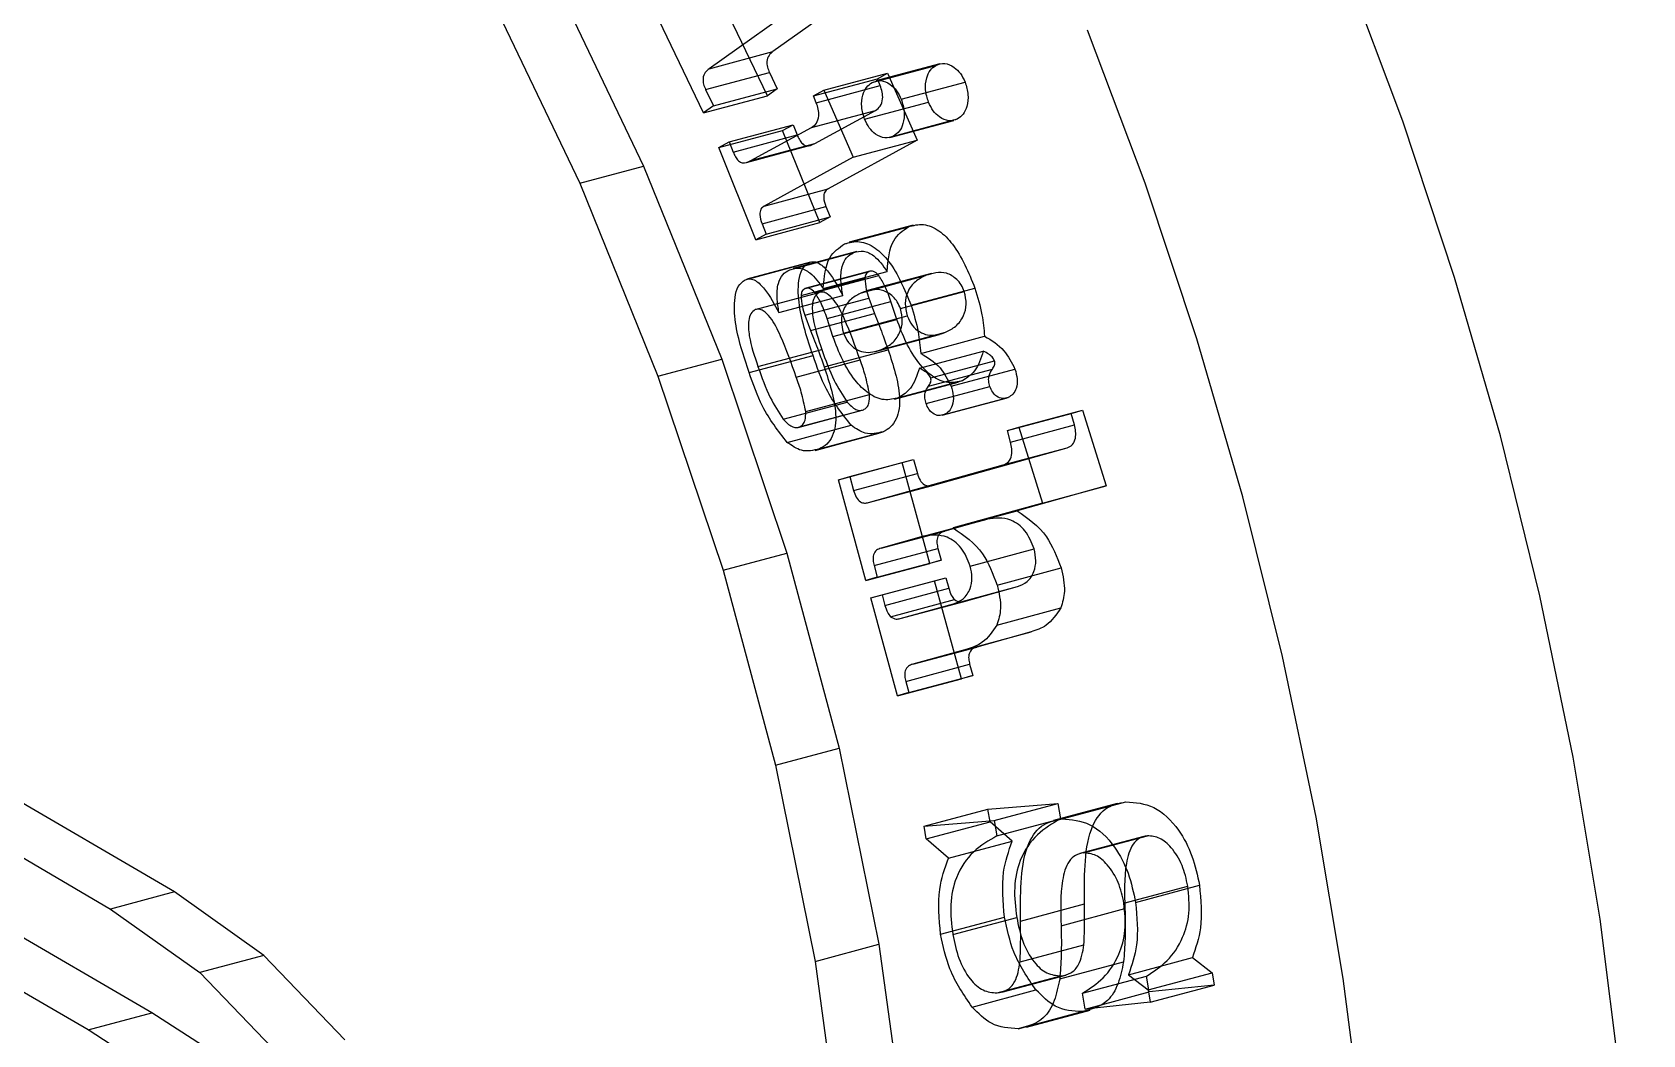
# Model space of a CAD drawing. Header units: inches. Extents: x 0 to 16.3, y 0 to 11.5.
# Drawn here: x 5.104 to 5.965, y 6.712 to 7.248 of the extents above; entities that cross this region are included whole.
import ezdxf

# ---------------------------------------------------------------- set-up
doc = ezdxf.new("R2010")
doc.units = ezdxf.units.IN
doc.header["$MEASUREMENT"] = 0

msp = doc.modelspace()

# ---------------------------------------------------------------- linework, layer by layer
at = {"color": 7, "linetype": 'Continuous', "lineweight": 25}
for p, q in [((5.3799, 7.28354), (5.43116, 7.17649)), ((5.56412, 7.28306), (5.50034, 7.23773)), ((5.34575, 7.2744), (5.397, 7.16734)), ((5.52997, 7.27391), (5.46619, 7.22858)), ((5.49735, 7.21404), (5.46942, 7.27247)), ((5.4632, 7.20489), (5.43527, 7.26333)), ((5.46619, 7.22858), (5.50034, 7.23773)), ((5.46431, 7.21744), (5.49846, 7.22659)), ((5.49846, 7.22659), (5.50265, 7.21781)), ((5.52746, 7.21704), (5.56161, 7.22619)), ((5.55333, 7.22122), (5.58748, 7.23037)), ((5.5895, 7.23117), (5.55535, 7.22202)), ((5.55616, 7.22321), (5.56161, 7.22619)), ((5.56161, 7.22619), (5.57743, 7.19032)), ((5.46431, 7.21744), (5.4685, 7.20867)), ((5.4685, 7.20867), (5.50265, 7.21781)), ((5.50265, 7.21781), (5.49735, 7.21404)), ((5.522, 7.21406), (5.55616, 7.22321)), ((5.522, 7.21406), (5.52746, 7.21704)), ((5.52349, 7.21037), (5.55764, 7.21952)), ((5.52746, 7.21704), (5.54328, 7.18117)), ((5.55764, 7.21952), (5.55616, 7.22321)), ((5.56891, 7.2122), (5.60306, 7.22135)), ((5.4632, 7.20489), (5.49735, 7.21404)), ((5.4685, 7.20867), (5.4632, 7.20489)), ((5.52349, 7.21037), (5.522, 7.21406)), ((5.54935, 7.20151), (5.5835, 7.21066)), ((5.52099, 7.19715), (5.55514, 7.2063)), ((5.52265, 7.18856), (5.55514, 7.2063)), ((5.56286, 7.19178), (5.59701, 7.20093)), ((5.56487, 7.19255), (5.59902, 7.2017)), ((5.47134, 7.18639), (5.5055, 7.19554)), ((5.47692, 7.18944), (5.51107, 7.19859)), ((5.47911, 7.18401), (5.51326, 7.19316)), ((5.4885, 7.17941), (5.52099, 7.19715)), ((5.5055, 7.19554), (5.51107, 7.19859)), ((5.52534, 7.14623), (5.5055, 7.19554)), ((5.51107, 7.19859), (5.51326, 7.19316)), ((5.47134, 7.18639), (5.47692, 7.18944)), ((5.49119, 7.13708), (5.47134, 7.18639)), ((5.47692, 7.18944), (5.47911, 7.18401)), ((5.48625, 7.17846), (5.5204, 7.18761)), ((5.4885, 7.17941), (5.52265, 7.18856)), ((5.57743, 7.19032), (5.52977, 7.16429)), ((5.54328, 7.18117), (5.57743, 7.19032)), ((5.397, 7.16734), (5.43116, 7.17649)), ((5.43116, 7.17649), (5.47294, 7.07328)), ((5.54328, 7.18117), (5.49562, 7.15514)), ((5.397, 7.16734), (5.43879, 7.06413)), ((5.49562, 7.15514), (5.52977, 7.16429)), ((5.49453, 7.14567), (5.52869, 7.15482)), ((5.49676, 7.14013), (5.53091, 7.14928)), ((5.53091, 7.14928), (5.52534, 7.14623)), ((5.52869, 7.15482), (5.53091, 7.14928)), ((5.49119, 7.13708), (5.52534, 7.14623)), ((5.49676, 7.14013), (5.49119, 7.13708)), ((5.49453, 7.14567), (5.49676, 7.14013)), ((5.53862, 7.13491), (5.57277, 7.14406)), ((5.57524, 7.14489), (5.54108, 7.13574)), ((5.50931, 7.12107), (5.54346, 7.13022)), ((5.5452, 7.13081), (5.51105, 7.12167)), ((5.48548, 7.11574), (5.51963, 7.12488)), ((5.52048, 7.12514), (5.48633, 7.116)), ((5.51534, 7.10729), (5.5495, 7.11644)), ((5.51754, 7.11101), (5.55169, 7.12016)), ((5.55217, 7.1203), (5.51802, 7.11115)), ((5.52274, 7.1088), (5.55689, 7.11795)), ((5.52719, 7.11103), (5.56134, 7.12018)), ((5.54773, 7.10876), (5.58188, 7.1179)), ((5.58508, 7.11904), (5.55093, 7.10989)), ((5.49088, 7.09972), (5.52503, 7.10887)), ((5.50354, 7.09814), (5.53769, 7.10729)), ((5.51746, 7.09668), (5.55161, 7.10583)), ((5.55161, 7.10583), (5.55464, 7.09764)), ((5.56848, 7.10029), (5.60264, 7.10944)), ((5.57415, 7.1021), (5.6083, 7.11125)), ((5.51746, 7.09668), (5.52049, 7.0885)), ((5.52049, 7.0885), (5.55464, 7.09764)), ((5.52924, 7.09499), (5.56339, 7.10413)), ((5.53798, 7.08721), (5.57214, 7.09636)), ((5.56655, 7.09451), (5.56339, 7.10413)), ((5.5324, 7.08536), (5.52924, 7.09499)), ((5.5324, 7.08536), (5.56655, 7.09451)), ((5.55843, 7.07845), (5.59258, 7.08759)), ((5.49232, 7.06928), (5.52647, 7.07843)), ((5.55523, 7.07735), (5.58938, 7.0865)), ((5.57932, 7.07634), (5.61347, 7.08549)), ((5.43879, 7.06413), (5.47294, 7.07328)), ((5.47294, 7.07328), (5.5078, 6.96951)), ((5.4876, 7.06605), (5.52175, 7.0752)), ((5.5128, 7.06364), (5.54695, 7.07279)), ((5.52777, 7.06909), (5.56192, 7.07824)), ((5.57866, 7.06841), (5.61281, 7.07756)), ((5.58466, 7.06319), (5.61881, 7.07234)), ((5.43879, 7.06413), (5.47365, 6.96036)), ((5.5677, 7.05265), (5.60185, 7.06179)), ((5.58348, 7.05877), (5.61763, 7.06791)), ((5.59559, 7.05878), (5.62974, 7.06793)), ((5.51783, 7.04517), (5.55198, 7.05431)), ((5.56528, 7.05184), (5.59943, 7.06099)), ((5.58219, 7.04947), (5.61634, 7.05862)), ((5.59193, 7.04362), (5.62608, 7.05277)), ((5.50584, 7.04112), (5.53999, 7.05026)), ((5.5138, 7.03674), (5.54795, 7.04589)), ((5.51452, 7.03698), (5.54867, 7.04613)), ((5.59079, 7.04325), (5.62494, 7.05239)), ((5.62567, 7.03509), (5.65982, 7.04424)), ((5.63174, 7.03678), (5.66589, 7.04593)), ((5.65982, 7.04424), (5.66589, 7.04593)), ((5.66152, 7.03804), (5.65982, 7.04424)), ((5.66589, 7.04593), (5.67852, 7.00543)), ((5.50792, 7.02871), (5.54207, 7.03786)), ((5.62567, 7.03509), (5.63174, 7.03678)), ((5.62736, 7.0289), (5.66152, 7.03804)), ((5.63174, 7.03678), (5.64437, 6.99628)), ((5.52284, 7.02446), (5.55699, 7.03361)), ((5.52515, 7.02526), (5.5593, 7.03441)), ((5.62736, 7.0289), (5.62567, 7.03509)), ((5.54137, 7.01045), (5.57552, 7.0196)), ((5.56944, 7.01789), (5.57552, 7.0196)), ((5.57552, 7.0196), (5.57758, 7.01209)), ((5.58561, 7.00566), (5.6576, 7.02579)), ((5.62344, 7.01664), (5.6576, 7.02579)), ((5.53529, 7.00875), (5.56944, 7.01789)), ((5.53529, 7.00875), (5.54137, 7.01045)), ((5.54137, 7.01045), (5.54343, 7.00294)), ((5.54343, 7.00294), (5.57758, 7.01209)), ((5.55146, 6.99652), (5.62344, 7.01664)), ((5.58419, 6.964), (5.56944, 7.01789)), ((5.55004, 6.95485), (5.53529, 7.00875)), ((5.55146, 6.99652), (5.58561, 7.00566)), ((5.67852, 7.00543), (5.63091, 6.99211)), ((5.64437, 6.99628), (5.67852, 7.00543)), ((5.64437, 6.99628), (5.59676, 6.98296)), ((5.5808, 6.9785), (5.61495, 6.98765)), ((5.61495, 6.98765), (5.59227, 6.98132)), ((5.59676, 6.98296), (5.63091, 6.99211)), ((5.55811, 6.97217), (5.59227, 6.98132)), ((5.5808, 6.9785), (5.55811, 6.97217)), ((5.47365, 6.96036), (5.5078, 6.96951)), ((5.5078, 6.96951), (5.53581, 6.86519)), ((5.55439, 6.96286), (5.58854, 6.97201)), ((5.58854, 6.97201), (5.59028, 6.96571)), ((5.60585, 6.96256), (5.64001, 6.97171)), ((5.16827, 6.72368), (4.75621, 6.96364)), ((5.47365, 6.96036), (5.50166, 6.85604)), ((5.55004, 6.95485), (5.58419, 6.964)), ((5.55439, 6.96286), (5.55613, 6.95656)), ((5.55613, 6.95656), (5.59028, 6.96571)), ((5.59028, 6.96571), (5.58419, 6.964)), ((5.62024, 6.95244), (5.65439, 6.96159)), ((5.13412, 6.71454), (4.72206, 6.9545)), ((5.55613, 6.95656), (5.55004, 6.95485)), ((5.55259, 6.9455), (5.58674, 6.95465)), ((5.55868, 6.9472), (5.59283, 6.95635)), ((5.56023, 6.94154), (5.59438, 6.95069)), ((5.58674, 6.95465), (5.59283, 6.95635)), ((5.60107, 6.90231), (5.58674, 6.95465)), ((5.59283, 6.95635), (5.59438, 6.95069)), ((5.59694, 6.94244), (5.63109, 6.95159)), ((5.60258, 6.94363), (5.63109, 6.95159)), ((5.55259, 6.9455), (5.55868, 6.9472)), ((5.56692, 6.89316), (5.55259, 6.9455)), ((5.55868, 6.9472), (5.56023, 6.94154)), ((5.56323, 6.93547), (5.59738, 6.94462)), ((5.56843, 6.93448), (5.60258, 6.94363)), ((5.56843, 6.93448), (5.59694, 6.94244)), ((5.62012, 6.93104), (5.65427, 6.94019)), ((5.60415, 6.9182), (5.6383, 6.92735)), ((5.6383, 6.92735), (5.60927, 6.91924)), ((5.57512, 6.91009), (5.60927, 6.91924)), ((5.60415, 6.9182), (5.57512, 6.91009)), ((5.18037, 6.7883), (4.97206, 6.90992)), ((5.57135, 6.90089), (5.6055, 6.91004)), ((5.6055, 6.91004), (5.60716, 6.90401)), ((4.9379, 6.90077), (5.14622, 6.77915)), ((5.56692, 6.89316), (5.60107, 6.90231)), ((5.57135, 6.90089), (5.57301, 6.89486)), ((5.57301, 6.89486), (5.60716, 6.90401)), ((5.60716, 6.90401), (5.60107, 6.90231)), ((5.57301, 6.89486), (5.56692, 6.89316)), ((5.50166, 6.85604), (5.53581, 6.86519)), ((5.53581, 6.86519), (5.55702, 6.76032)), ((5.50166, 6.85604), (5.52287, 6.75117)), ((5.58111, 6.82349), (5.61526, 6.83264)), ((5.61526, 6.83264), (5.65273, 6.8356)), ((5.61643, 6.82575), (5.61526, 6.83264)), ((5.61858, 6.82645), (5.65273, 6.8356)), ((5.68444, 6.83566), (5.65029, 6.82651)), ((5.65273, 6.8356), (5.65412, 6.82739)), ((5.65494, 6.82732), (5.68909, 6.83647)), ((5.58111, 6.82349), (5.61858, 6.82645)), ((5.58228, 6.8166), (5.58111, 6.82349)), ((5.58228, 6.8166), (5.61643, 6.82575)), ((5.6283, 6.8155), (5.61643, 6.82575)), ((5.61858, 6.82645), (5.61997, 6.81824)), ((5.61997, 6.81824), (5.65412, 6.82739)), ((5.59415, 6.80635), (5.58228, 6.8166)), ((5.59415, 6.80635), (5.6283, 6.8155)), ((5.69861, 6.81799), (5.66446, 6.80884)), ((5.66637, 6.80918), (5.70052, 6.81833)), ((5.18037, 6.7883), (5.14622, 6.77915)), ((5.22805, 6.75427), (5.18037, 6.7883)), ((5.68802, 6.78219), (5.72217, 6.79134)), ((5.69424, 6.78269), (5.72839, 6.79183)), ((5.14622, 6.77915), (5.1939, 6.74512)), ((5.63268, 6.77274), (5.66683, 6.78189)), ((5.65439, 6.77024), (5.68854, 6.77939)), ((5.58997, 6.76566), (5.62412, 6.77481)), ((5.59651, 6.76549), (5.63066, 6.77463)), ((5.52287, 6.75117), (5.55702, 6.76032)), ((5.55702, 6.76032), (5.57148, 6.65492)), ((5.63247, 6.75091), (5.66662, 6.76006)), ((5.22805, 6.75427), (5.1939, 6.74512)), ((5.27136, 6.70922), (5.22805, 6.75427)), ((5.52287, 6.75117), (5.53733, 6.64577)), ((5.6904, 6.74401), (5.72456, 6.75315)), ((5.72456, 6.75315), (5.73508, 6.74509)), ((5.1939, 6.74512), (5.23721, 6.70008)), ((5.62014, 6.73426), (5.65429, 6.74341)), ((5.62269, 6.73469), (5.65684, 6.74384)), ((5.65363, 6.74178), (5.68778, 6.75093)), ((5.66583, 6.73412), (5.69998, 6.74327)), ((5.6904, 6.74401), (5.70093, 6.73595)), ((5.70142, 6.73478), (5.69998, 6.74327)), ((5.70093, 6.73595), (5.73508, 6.74509)), ((5.73508, 6.74509), (5.73622, 6.7384)), ((5.60682, 6.72669), (5.64097, 6.73584)), ((5.66727, 6.72563), (5.66583, 6.73412)), ((5.66727, 6.72563), (5.70142, 6.73478)), ((5.70093, 6.73595), (5.70207, 6.72925)), ((5.73622, 6.7384), (5.70142, 6.73478)), ((5.70207, 6.72925), (5.73622, 6.7384)), ((5.70207, 6.72925), (5.66727, 6.72563)), ((5.13412, 6.71454), (5.16827, 6.72368)), ((5.21442, 6.69384), (5.16827, 6.72368)), ((5.63145, 6.71514), (5.6656, 6.72429)), ((5.63581, 6.71588), (5.66996, 6.72503)), ((5.18027, 6.68469), (5.13412, 6.71454))]:
    msp.add_line(p, q, dxfattribs=at)
at = {"color": 7, "linetype": 'Continuous', "lineweight": 25, "flags": 128}
for points in [[(5.91524, 6.02033), (5.93217, 6.09873), (5.94569, 6.17903), (5.95576, 6.261), (5.96233, 6.34438), (5.9654, 6.42893), (5.96495, 6.5144), (5.96099, 6.60054), (5.95353, 6.68708), (5.94258, 6.77378), (5.92819, 6.86036), (5.91039, 6.94657), (5.88924, 7.03216), (5.8648, 7.11687), (5.83714, 7.20045), (5.80635, 7.28264)], [(5.7801, 5.98988), (5.79673, 6.06822), (5.80995, 6.14844), (5.81974, 6.23029), (5.82605, 6.31354), (5.82888, 6.39794), (5.8282, 6.48323), (5.82404, 6.56917), (5.81639, 6.6555), (5.80528, 6.74195), (5.79074, 6.82829), (5.77281, 6.91425), (5.75156, 6.99957), (5.72704, 7.08401), (5.69932, 7.16731), (5.66849, 7.24922)]]:
    msp.add_lwpolyline(points, dxfattribs=at)
at = {"color": 7, "linetype": 'Continuous', "lineweight": 25}
for points, knots in [([(5.50034, 7.23773), (5.49958, 7.23712), (5.49807, 7.23593), (5.49688, 7.23283), (5.49725, 7.2294), (5.49806, 7.22752), (5.49846, 7.22659)], [0, 0, 0, 0, 0.280913, 0.559309, 0.779351, 1, 1, 1, 1]), ([(5.46619, 7.22858), (5.46543, 7.22798), (5.46392, 7.22678), (5.46273, 7.22368), (5.4631, 7.22025), (5.46391, 7.21838), (5.46431, 7.21744)], [0, 0, 0, 0, 0.280913, 0.559309, 0.779351, 1, 1, 1, 1]), ([(5.5835, 7.21066), (5.58281, 7.21287), (5.58145, 7.21728), (5.58225, 7.22339), (5.58426, 7.22806), (5.58641, 7.2296), (5.58748, 7.23037)], [0, 0, 0, 0, 0.279663, 0.559447, 0.779767, 1, 1, 1, 1]), ([(5.58748, 7.23037), (5.58903, 7.2309), (5.59213, 7.23199), (5.5969, 7.22982), (5.60076, 7.22618), (5.60229, 7.22296), (5.60306, 7.22135)], [0, 0, 0, 0, 0.279499, 0.559322, 0.779639, 1, 1, 1, 1]), ([(5.54935, 7.20151), (5.54866, 7.20372), (5.5473, 7.20813), (5.5481, 7.21425), (5.55011, 7.21891), (5.55226, 7.22045), (5.55333, 7.22122)], [0, 0, 0, 0, 0.279663, 0.559447, 0.779767, 1, 1, 1, 1]), ([(5.55333, 7.22122), (5.55488, 7.22176), (5.55798, 7.22284), (5.56275, 7.22067), (5.56661, 7.21703), (5.56814, 7.21381), (5.56891, 7.2122)], [0, 0, 0, 0, 0.279499, 0.559322, 0.779639, 1, 1, 1, 1]), ([(5.55514, 7.2063), (5.55608, 7.20695), (5.55796, 7.20824), (5.55916, 7.21208), (5.55888, 7.21607), (5.55805, 7.21837), (5.55764, 7.21952)], [0, 0, 0, 0, 0.280061, 0.558815, 0.779152, 1, 1, 1, 1]), ([(5.60306, 7.22135), (5.60374, 7.21914), (5.6051, 7.21473), (5.60428, 7.20863), (5.60225, 7.20398), (5.60009, 7.20246), (5.59902, 7.2017)], [0, 0, 0, 0, 0.279527, 0.559285, 0.779657, 1, 1, 1, 1]), ([(5.52099, 7.19715), (5.52193, 7.1978), (5.52381, 7.19909), (5.52501, 7.20293), (5.52473, 7.20692), (5.5239, 7.20922), (5.52349, 7.21037)], [0, 0, 0, 0, 0.2800611, 0.5588146, 0.7791522, 1, 1, 1, 1]), ([(5.56891, 7.2122), (5.56959, 7.20999), (5.57095, 7.20558), (5.57013, 7.19948), (5.5681, 7.19483), (5.56594, 7.19331), (5.56487, 7.19255)], [0, 0, 0, 0, 0.279527, 0.559285, 0.779657, 1, 1, 1, 1]), ([(5.59902, 7.2017), (5.59748, 7.20117), (5.59439, 7.2001), (5.58964, 7.20225), (5.5858, 7.20587), (5.58427, 7.20906), (5.5835, 7.21066)], [0, 0, 0, 0, 0.2796074, 0.5594692, 0.7797804, 1, 1, 1, 1]), ([(5.56487, 7.19255), (5.56332, 7.19202), (5.56024, 7.19095), (5.55549, 7.1931), (5.55165, 7.19672), (5.55011, 7.19992), (5.54935, 7.20151)], [0, 0, 0, 0, 0.279607, 0.559469, 0.77978, 1, 1, 1, 1]), ([(5.51326, 7.19316), (5.51363, 7.1923), (5.51438, 7.19057), (5.51597, 7.1883), (5.51906, 7.1867), (5.52117, 7.18779), (5.52265, 7.18856)], [0, 0, 0, 0, 0.187718, 0.374774, 0.560796, 1, 1, 1, 1]), ([(5.47911, 7.18401), (5.47948, 7.18315), (5.48023, 7.18142), (5.48182, 7.17916), (5.48491, 7.17755), (5.48702, 7.17864), (5.4885, 7.17941)], [0, 0, 0, 0, 0.187718, 0.374774, 0.560796, 1, 1, 1, 1]), ([(5.52977, 7.16429), (5.52912, 7.16381), (5.52783, 7.16286), (5.52713, 7.1591), (5.52809, 7.15644), (5.52869, 7.15482)], [0, 0, 0, 0, 0.2802719, 0.559457, 1, 1, 1, 1]), ([(5.49562, 7.15514), (5.49497, 7.15466), (5.49368, 7.15371), (5.49298, 7.14995), (5.49394, 7.14729), (5.49453, 7.14567)], [0, 0, 0, 0, 0.2802719, 0.559457, 1, 1, 1, 1]), ([(5.56134, 7.12018), (5.56191, 7.12629), (5.56293, 7.13719), (5.56977, 7.14196), (5.57277, 7.14406)], [0, 0, 0, 0, 0.560345, 1, 1, 1, 1]), ([(5.57277, 7.14406), (5.57541, 7.14476), (5.58069, 7.14615), (5.58928, 7.14242), (5.59995, 7.13165), (5.60486, 7.11966), (5.6083, 7.11125)], [0, 0, 0, 0, 0.1868031, 0.3735369, 0.5607269, 1, 1, 1, 1]), ([(5.52719, 7.11103), (5.52776, 7.11714), (5.52878, 7.12804), (5.53562, 7.13282), (5.53862, 7.13491)], [0, 0, 0, 0, 0.560345, 1, 1, 1, 1]), ([(5.53769, 7.10729), (5.53726, 7.10993), (5.53639, 7.11522), (5.53686, 7.12251), (5.53944, 7.12796), (5.54212, 7.12946), (5.54346, 7.13022)], [0, 0, 0, 0, 0.280641, 0.560353, 0.779932, 1, 1, 1, 1]), ([(5.53862, 7.13491), (5.54126, 7.13561), (5.54654, 7.137), (5.55513, 7.13328), (5.5658, 7.1225), (5.5707, 7.11051), (5.57415, 7.1021)], [0, 0, 0, 0, 0.186803, 0.373537, 0.560727, 1, 1, 1, 1]), ([(5.54346, 7.13022), (5.5452, 7.13071), (5.54869, 7.13171), (5.5555, 7.1283), (5.55912, 7.12326), (5.56134, 7.12018)], [0, 0, 0, 0, 0.279907, 0.559181, 1, 1, 1, 1]), ([(5.50931, 7.12107), (5.51105, 7.12156), (5.51454, 7.12256), (5.52135, 7.11915), (5.52497, 7.11411), (5.52719, 7.11103)], [0, 0, 0, 0, 0.279907, 0.559181, 1, 1, 1, 1]), ([(5.52175, 7.0752), (5.51877, 7.08404), (5.51431, 7.09728), (5.51352, 7.1133), (5.51551, 7.12175), (5.51826, 7.12384), (5.51963, 7.12488)], [0, 0, 0, 0, 0.501332, 0.750853, 0.875904, 1, 1, 1, 1]), ([(5.51963, 7.12488), (5.52051, 7.12512), (5.52227, 7.1256), (5.52607, 7.12416), (5.53177, 7.11822), (5.53532, 7.11167), (5.53769, 7.10729)], [0, 0, 0, 0, 0.124988, 0.250198, 0.498985, 1, 1, 1, 1]), ([(5.4876, 7.06605), (5.48462, 7.07489), (5.48016, 7.08813), (5.47937, 7.10415), (5.48136, 7.1126), (5.48411, 7.11469), (5.48548, 7.11574)], [0, 0, 0, 0, 0.501332, 0.750853, 0.875904, 1, 1, 1, 1]), ([(5.48548, 7.11574), (5.48636, 7.11597), (5.48812, 7.11645), (5.49192, 7.11502), (5.49762, 7.10908), (5.50117, 7.10252), (5.50354, 7.09814)], [0, 0, 0, 0, 0.124988, 0.250198, 0.498985, 1, 1, 1, 1]), ([(5.50354, 7.09814), (5.50311, 7.10079), (5.50224, 7.10607), (5.50271, 7.11336), (5.50529, 7.11881), (5.50797, 7.12032), (5.50931, 7.12107)], [0, 0, 0, 0, 0.280641, 0.560353, 0.779932, 1, 1, 1, 1]), ([(5.55169, 7.12016), (5.55104, 7.11973), (5.54986, 7.11897), (5.54961, 7.11721), (5.5495, 7.11644)], [0, 0, 0, 0, 0.55907, 1, 1, 1, 1]), ([(5.5495, 7.11644), (5.54965, 7.11443), (5.54992, 7.11082), (5.55109, 7.10736), (5.55161, 7.10583)], [0, 0, 0, 0, 0.558603, 1, 1, 1, 1]), ([(5.55689, 7.11795), (5.55596, 7.11891), (5.55431, 7.12062), (5.55249, 7.1203), (5.55169, 7.12016)], [0, 0, 0, 0, 0.560858, 1, 1, 1, 1]), ([(5.56339, 7.10413), (5.56244, 7.10691), (5.56076, 7.11187), (5.55807, 7.1161), (5.55689, 7.11795)], [0, 0, 0, 0, 0.5612275, 1, 1, 1, 1]), ([(5.58188, 7.1179), (5.58001, 7.11697), (5.57627, 7.1151), (5.57229, 7.10999), (5.57055, 7.10316), (5.57161, 7.09863), (5.57214, 7.09636)], [0, 0, 0, 0, 0.2810639, 0.5609769, 0.7807988, 1, 1, 1, 1]), ([(5.60264, 7.10944), (5.60213, 7.11067), (5.60113, 7.11314), (5.59788, 7.11688), (5.59107, 7.12082), (5.58556, 7.11907), (5.58188, 7.1179)], [0, 0, 0, 0, 0.125612, 0.25159, 0.501607, 1, 1, 1, 1]), ([(5.51754, 7.11101), (5.51689, 7.11058), (5.51571, 7.10982), (5.51546, 7.10806), (5.51534, 7.10729)], [0, 0, 0, 0, 0.55907, 1, 1, 1, 1]), ([(5.51534, 7.10729), (5.5155, 7.10528), (5.51577, 7.10168), (5.51694, 7.09821), (5.51746, 7.09668)], [0, 0, 0, 0, 0.558603, 1, 1, 1, 1]), ([(5.52274, 7.1088), (5.52181, 7.10976), (5.52016, 7.11147), (5.51834, 7.11115), (5.51754, 7.11101)], [0, 0, 0, 0, 0.560858, 1, 1, 1, 1]), ([(5.52503, 7.10887), (5.52417, 7.10825), (5.52245, 7.10702), (5.52106, 7.1019), (5.52184, 7.09194), (5.52462, 7.08384), (5.52647, 7.07843)], [0, 0, 0, 0, 0.124436, 0.249647, 0.498782, 1, 1, 1, 1]), ([(5.52924, 7.09499), (5.52829, 7.09777), (5.52661, 7.10272), (5.52392, 7.10695), (5.52274, 7.1088)], [0, 0, 0, 0, 0.5612275, 1, 1, 1, 1]), ([(5.54695, 7.07279), (5.54435, 7.08015), (5.54044, 7.09118), (5.5344, 7.10355), (5.52999, 7.10797), (5.52709, 7.10935), (5.52572, 7.10903), (5.52503, 7.10887)], [0, 0, 0, 0, 0.501034, 0.75055, 0.875226, 0.937656, 1, 1, 1, 1]), ([(5.54773, 7.10876), (5.54586, 7.10782), (5.54212, 7.10595), (5.53814, 7.10084), (5.5364, 7.09401), (5.53746, 7.08948), (5.53798, 7.08721)], [0, 0, 0, 0, 0.281064, 0.560977, 0.780799, 1, 1, 1, 1]), ([(5.56848, 7.10029), (5.56798, 7.10152), (5.56698, 7.10399), (5.56373, 7.10773), (5.55692, 7.11167), (5.5514, 7.10992), (5.54773, 7.10876)], [0, 0, 0, 0, 0.125612, 0.25159, 0.501607, 1, 1, 1, 1]), ([(5.59258, 7.08759), (5.59449, 7.08854), (5.5983, 7.09043), (5.60225, 7.0957), (5.60418, 7.10252), (5.60315, 7.10714), (5.60264, 7.10944)], [0, 0, 0, 0, 0.2810481, 0.5610319, 0.7810512, 1, 1, 1, 1]), ([(5.6083, 7.11125), (5.60975, 7.1065), (5.61234, 7.09801), (5.61313, 7.08932), (5.61347, 7.08549)], [0, 0, 0, 0, 0.55993, 1, 1, 1, 1]), ([(5.49088, 7.09972), (5.49002, 7.0991), (5.4883, 7.09787), (5.48691, 7.09276), (5.48769, 7.08279), (5.49047, 7.07469), (5.49232, 7.06928)], [0, 0, 0, 0, 0.124436, 0.249647, 0.498782, 1, 1, 1, 1]), ([(5.5128, 7.06364), (5.5102, 7.071), (5.50629, 7.08203), (5.50025, 7.0944), (5.49584, 7.09883), (5.49293, 7.10021), (5.49157, 7.09988), (5.49088, 7.09972)], [0, 0, 0, 0, 0.501034, 0.75055, 0.875226, 0.937656, 1, 1, 1, 1]), ([(5.55464, 7.09764), (5.55605, 7.09404), (5.55856, 7.08762), (5.5609, 7.0811), (5.56192, 7.07824)], [0, 0, 0, 0, 0.560015, 1, 1, 1, 1]), ([(5.55843, 7.07845), (5.56034, 7.07939), (5.56415, 7.08128), (5.5681, 7.08655), (5.57003, 7.09337), (5.569, 7.09799), (5.56848, 7.10029)], [0, 0, 0, 0, 0.281048, 0.561032, 0.781051, 1, 1, 1, 1]), ([(5.57214, 7.09636), (5.57294, 7.09458), (5.57456, 7.09101), (5.57863, 7.08768), (5.58487, 7.08513), (5.58941, 7.08658), (5.59258, 7.08759)], [0, 0, 0, 0, 0.186345, 0.373329, 0.560656, 1, 1, 1, 1]), ([(5.57415, 7.1021), (5.5756, 7.09735), (5.57819, 7.08887), (5.57898, 7.08017), (5.57932, 7.07634)], [0, 0, 0, 0, 0.55993, 1, 1, 1, 1]), ([(5.52049, 7.0885), (5.5219, 7.0849), (5.52441, 7.07847), (5.52675, 7.07196), (5.52777, 7.06909)], [0, 0, 0, 0, 0.560015, 1, 1, 1, 1]), ([(5.53798, 7.08721), (5.53879, 7.08543), (5.54041, 7.08186), (5.54448, 7.07853), (5.55072, 7.07598), (5.55525, 7.07743), (5.55843, 7.07845)], [0, 0, 0, 0, 0.186345, 0.373329, 0.560656, 1, 1, 1, 1]), ([(5.60185, 7.06179), (5.59923, 7.06112), (5.59397, 7.05976), (5.58542, 7.06352), (5.57772, 7.07129), (5.57126, 7.08196), (5.56813, 7.09032), (5.56655, 7.09451)], [0, 0, 0, 0, 0.186253, 0.37249, 0.559198, 0.779382, 1, 1, 1, 1]), ([(5.52647, 7.07843), (5.52845, 7.07275), (5.53197, 7.06263), (5.53754, 7.05404), (5.53999, 7.05026)], [0, 0, 0, 0, 0.5608389, 1, 1, 1, 1]), ([(5.5677, 7.05265), (5.56508, 7.05197), (5.55982, 7.05062), (5.55127, 7.05438), (5.54357, 7.06214), (5.53711, 7.07281), (5.53397, 7.08117), (5.5324, 7.08536)], [0, 0, 0, 0, 0.186253, 0.37249, 0.559198, 0.779382, 1, 1, 1, 1]), ([(5.61347, 7.08549), (5.61717, 7.08332), (5.62376, 7.07947), (5.62792, 7.07144), (5.62974, 7.06793)], [0, 0, 0, 0, 0.561858, 1, 1, 1, 1]), ([(5.54207, 7.03786), (5.53731, 7.04399), (5.52876, 7.05497), (5.5239, 7.06899), (5.52175, 7.0752)], [0, 0, 0, 0, 0.557493, 1, 1, 1, 1]), ([(5.55198, 7.05431), (5.55128, 7.05782), (5.55002, 7.0641), (5.54789, 7.07013), (5.54695, 7.07279)], [0, 0, 0, 0, 0.559091, 1, 1, 1, 1]), ([(5.56192, 7.07824), (5.56327, 7.07412), (5.56595, 7.06589), (5.56818, 7.05513), (5.56802, 7.04667), (5.5664, 7.04104), (5.56344, 7.03662), (5.56068, 7.03515), (5.5593, 7.03441)], [0, 0, 0, 0, 0.250474, 0.500453, 0.625435, 0.750294, 0.875012, 1, 1, 1, 1]), ([(5.57932, 7.07634), (5.58302, 7.07417), (5.58961, 7.07032), (5.59377, 7.0623), (5.59559, 7.05878)], [0, 0, 0, 0, 0.561858, 1, 1, 1, 1]), ([(5.61281, 7.07756), (5.61151, 7.07362), (5.60918, 7.06659), (5.60409, 7.06326), (5.60185, 7.06179)], [0, 0, 0, 0, 0.560428, 1, 1, 1, 1]), ([(5.61881, 7.07234), (5.61839, 7.07307), (5.61753, 7.07455), (5.61535, 7.07611), (5.61378, 7.07701), (5.61281, 7.07756)], [0, 0, 0, 0, 0.2776419, 0.559639, 1, 1, 1, 1]), ([(5.61763, 7.06791), (5.61809, 7.06857), (5.61874, 7.06949), (5.6191, 7.07116), (5.6189, 7.07195), (5.61881, 7.07234)], [0, 0, 0, 0, 0.5589543, 0.7803581, 1, 1, 1, 1]), ([(5.50792, 7.02871), (5.50316, 7.03484), (5.49461, 7.04582), (5.48975, 7.05985), (5.4876, 7.06605)], [0, 0, 0, 0, 0.557493, 1, 1, 1, 1]), ([(5.49232, 7.06928), (5.4943, 7.0636), (5.49782, 7.05348), (5.50339, 7.04489), (5.50584, 7.04112)], [0, 0, 0, 0, 0.560839, 1, 1, 1, 1]), ([(5.51783, 7.04517), (5.51713, 7.04868), (5.51587, 7.05495), (5.51374, 7.06098), (5.5128, 7.06364)], [0, 0, 0, 0, 0.559091, 1, 1, 1, 1]), ([(5.52777, 7.06909), (5.52912, 7.06497), (5.5318, 7.05674), (5.53403, 7.04598), (5.53387, 7.03752), (5.53225, 7.03189), (5.52928, 7.02748), (5.52653, 7.026), (5.52515, 7.02526)], [0, 0, 0, 0, 0.250474, 0.500453, 0.625435, 0.750294, 0.875012, 1, 1, 1, 1]), ([(5.57866, 7.06841), (5.57736, 7.06447), (5.57503, 7.05744), (5.56994, 7.05411), (5.5677, 7.05265)], [0, 0, 0, 0, 0.560428, 1, 1, 1, 1]), ([(5.58466, 7.06319), (5.58424, 7.06392), (5.58338, 7.0654), (5.5812, 7.06696), (5.57963, 7.06786), (5.57866, 7.06841)], [0, 0, 0, 0, 0.277642, 0.559639, 1, 1, 1, 1]), ([(5.58348, 7.05877), (5.58394, 7.05942), (5.58459, 7.06035), (5.58495, 7.06201), (5.58475, 7.0628), (5.58466, 7.06319)], [0, 0, 0, 0, 0.558954, 0.780358, 1, 1, 1, 1]), ([(5.61634, 7.05862), (5.61607, 7.0596), (5.61553, 7.06154), (5.61581, 7.06507), (5.61694, 7.06683), (5.61763, 7.06791)], [0, 0, 0, 0, 0.280565, 0.560251, 1, 1, 1, 1]), ([(5.62974, 7.06793), (5.63025, 7.06616), (5.63126, 7.06265), (5.63065, 7.05776), (5.62879, 7.05427), (5.62699, 7.05327), (5.62608, 7.05277)], [0, 0, 0, 0, 0.280276, 0.559321, 0.779486, 1, 1, 1, 1]), ([(5.54867, 7.04613), (5.54932, 7.0465), (5.55061, 7.04724), (5.55199, 7.05015), (5.55199, 7.05274), (5.55198, 7.05431)], [0, 0, 0, 0, 0.280365, 0.560384, 1, 1, 1, 1]), ([(5.58219, 7.04947), (5.58192, 7.05045), (5.58138, 7.05239), (5.58166, 7.05592), (5.58279, 7.05769), (5.58348, 7.05877)], [0, 0, 0, 0, 0.280565, 0.560251, 1, 1, 1, 1]), ([(5.59559, 7.05878), (5.5961, 7.05702), (5.59711, 7.0535), (5.59649, 7.04861), (5.59464, 7.04512), (5.59284, 7.04412), (5.59193, 7.04362)], [0, 0, 0, 0, 0.280276, 0.559321, 0.779486, 1, 1, 1, 1]), ([(5.62608, 7.05277), (5.62509, 7.05246), (5.62312, 7.05185), (5.62007, 7.05302), (5.61767, 7.05548), (5.61678, 7.05758), (5.61634, 7.05862)], [0, 0, 0, 0, 0.280409, 0.5598, 0.779873, 1, 1, 1, 1]), ([(5.51452, 7.03698), (5.51517, 7.03735), (5.51646, 7.0381), (5.51784, 7.041), (5.51783, 7.04359), (5.51783, 7.04517)], [0, 0, 0, 0, 0.280365, 0.560384, 1, 1, 1, 1]), ([(5.53999, 7.05026), (5.54149, 7.04869), (5.54358, 7.0465), (5.54676, 7.04559), (5.54803, 7.04595), (5.54867, 7.04613)], [0, 0, 0, 0, 0.558901, 0.779623, 1, 1, 1, 1]), ([(5.59193, 7.04362), (5.59094, 7.04332), (5.58897, 7.04271), (5.58592, 7.04387), (5.58352, 7.04633), (5.58263, 7.04843), (5.58219, 7.04947)], [0, 0, 0, 0, 0.280409, 0.5598, 0.779873, 1, 1, 1, 1]), ([(5.50584, 7.04112), (5.50734, 7.03954), (5.50943, 7.03735), (5.51261, 7.03645), (5.51388, 7.0368), (5.51452, 7.03698)], [0, 0, 0, 0, 0.558901, 0.779623, 1, 1, 1, 1]), ([(5.5593, 7.03441), (5.55609, 7.03359), (5.55034, 7.03212), (5.5446, 7.0361), (5.54207, 7.03786)], [0, 0, 0, 0, 0.559146, 1, 1, 1, 1]), ([(5.6576, 7.02579), (5.65862, 7.02622), (5.66066, 7.02709), (5.66218, 7.03064), (5.66233, 7.03449), (5.66179, 7.03686), (5.66152, 7.03804)], [0, 0, 0, 0, 0.279692, 0.558739, 0.779214, 1, 1, 1, 1]), ([(5.52515, 7.02526), (5.52194, 7.02444), (5.51619, 7.02297), (5.51045, 7.02696), (5.50792, 7.02871)], [0, 0, 0, 0, 0.559146, 1, 1, 1, 1]), ([(5.62344, 7.01664), (5.62447, 7.01707), (5.62651, 7.01795), (5.62802, 7.02149), (5.62818, 7.02534), (5.62764, 7.02771), (5.62736, 7.0289)], [0, 0, 0, 0, 0.279692, 0.558739, 0.779214, 1, 1, 1, 1]), ([(5.57758, 7.01209), (5.57797, 7.01086), (5.57876, 7.00843), (5.58107, 7.00591), (5.58352, 7.00522), (5.58491, 7.00551), (5.58561, 7.00566)], [0, 0, 0, 0, 0.280616, 0.558427, 0.778882, 1, 1, 1, 1]), ([(5.54343, 7.00294), (5.54382, 7.00172), (5.54461, 6.99928), (5.54692, 6.99676), (5.54937, 6.99607), (5.55076, 6.99637), (5.55146, 6.99652)], [0, 0, 0, 0, 0.280616, 0.558427, 0.778882, 1, 1, 1, 1]), ([(5.64001, 6.97171), (5.63858, 6.97517), (5.63571, 6.9821), (5.62596, 6.98913), (5.61912, 6.98821), (5.61495, 6.98765)], [0, 0, 0, 0, 0.279198, 0.560054, 1, 1, 1, 1]), ([(5.63091, 6.99211), (5.63664, 6.98816), (5.64685, 6.98112), (5.65209, 6.96755), (5.65439, 6.96159)], [0, 0, 0, 0, 0.561175, 1, 1, 1, 1]), ([(5.60585, 6.96256), (5.60443, 6.96602), (5.60156, 6.97296), (5.59181, 6.97998), (5.58497, 6.97906), (5.5808, 6.9785)], [0, 0, 0, 0, 0.279198, 0.560054, 1, 1, 1, 1]), ([(5.59227, 6.98132), (5.59143, 6.98102), (5.58976, 6.98043), (5.58812, 6.97802), (5.58788, 6.97488), (5.58832, 6.97297), (5.58854, 6.97201)], [0, 0, 0, 0, 0.28074, 0.559156, 0.779023, 1, 1, 1, 1]), ([(5.59676, 6.98296), (5.60249, 6.97901), (5.6127, 6.97197), (5.61794, 6.9584), (5.62024, 6.95244)], [0, 0, 0, 0, 0.561175, 1, 1, 1, 1]), ([(5.55811, 6.97217), (5.55728, 6.97187), (5.55561, 6.97128), (5.55397, 6.96887), (5.55373, 6.96573), (5.55417, 6.96382), (5.55439, 6.96286)], [0, 0, 0, 0, 0.28074, 0.559156, 0.779023, 1, 1, 1, 1]), ([(5.63109, 6.95159), (5.6329, 6.95229), (5.63652, 6.95369), (5.63999, 6.9589), (5.64127, 6.96538), (5.64043, 6.9696), (5.64001, 6.97171)], [0, 0, 0, 0, 0.28054, 0.559904, 0.779861, 1, 1, 1, 1]), ([(5.59694, 6.94244), (5.59875, 6.94314), (5.60237, 6.94454), (5.60584, 6.94976), (5.60712, 6.95623), (5.60628, 6.96045), (5.60585, 6.96256)], [0, 0, 0, 0, 0.28054, 0.559904, 0.779861, 1, 1, 1, 1]), ([(5.65439, 6.96159), (5.65535, 6.95732), (5.65707, 6.94969), (5.65513, 6.94309), (5.65427, 6.94019)], [0, 0, 0, 0, 0.560334, 1, 1, 1, 1]), ([(5.59438, 6.95069), (5.59475, 6.94939), (5.59539, 6.94709), (5.59677, 6.94537), (5.59738, 6.94462)], [0, 0, 0, 0, 0.5622635, 1, 1, 1, 1]), ([(5.62024, 6.95244), (5.6212, 6.94817), (5.62292, 6.94055), (5.62098, 6.93395), (5.62012, 6.93104)], [0, 0, 0, 0, 0.560334, 1, 1, 1, 1]), ([(5.56023, 6.94154), (5.5606, 6.94025), (5.56124, 6.93794), (5.56262, 6.93623), (5.56323, 6.93547)], [0, 0, 0, 0, 0.562263, 1, 1, 1, 1]), ([(5.59738, 6.94462), (5.59836, 6.94407), (5.60012, 6.94309), (5.60183, 6.94347), (5.60258, 6.94363)], [0, 0, 0, 0, 0.558418, 1, 1, 1, 1]), ([(5.56323, 6.93547), (5.56421, 6.93493), (5.56597, 6.93394), (5.56768, 6.93432), (5.56843, 6.93448)], [0, 0, 0, 0, 0.558418, 1, 1, 1, 1]), ([(5.65427, 6.94019), (5.65187, 6.93667), (5.64757, 6.93035), (5.64114, 6.92827), (5.6383, 6.92735)], [0, 0, 0, 0, 0.558112, 1, 1, 1, 1]), ([(5.62012, 6.93104), (5.61772, 6.92752), (5.61342, 6.9212), (5.60699, 6.91912), (5.60415, 6.9182)], [0, 0, 0, 0, 0.558112, 1, 1, 1, 1]), ([(5.60927, 6.91924), (5.60843, 6.91896), (5.60676, 6.9184), (5.60507, 6.91604), (5.60484, 6.9129), (5.60528, 6.911), (5.6055, 6.91004)], [0, 0, 0, 0, 0.280841, 0.559311, 0.779179, 1, 1, 1, 1]), ([(5.57512, 6.91009), (5.57428, 6.90981), (5.57261, 6.90925), (5.57092, 6.9069), (5.57069, 6.90376), (5.57113, 6.90185), (5.57135, 6.90089)], [0, 0, 0, 0, 0.280841, 0.559311, 0.779179, 1, 1, 1, 1]), ([(5.66683, 6.78189), (5.66682, 6.78875), (5.6668, 6.80244), (5.66902, 6.82106), (5.67731, 6.83417), (5.68516, 6.8357), (5.68909, 6.83647)], [0, 0, 0, 0, 0.281321, 0.561357, 0.780269, 1, 1, 1, 1]), ([(5.68909, 6.83647), (5.69411, 6.83611), (5.70413, 6.83541), (5.71701, 6.82312), (5.72501, 6.80764), (5.72726, 6.79711), (5.72839, 6.79183)], [0, 0, 0, 0, 0.279514, 0.558677, 0.779072, 1, 1, 1, 1]), ([(5.65412, 6.82739), (5.64981, 6.82488), (5.6412, 6.81986), (5.63223, 6.80699), (5.62872, 6.79075), (5.63001, 6.78001), (5.63066, 6.77463)], [0, 0, 0, 0, 0.280621, 0.560071, 0.77981, 1, 1, 1, 1]), ([(5.63268, 6.77274), (5.63267, 6.7796), (5.63265, 6.79329), (5.63487, 6.81191), (5.64316, 6.82502), (5.65101, 6.82655), (5.65494, 6.82732)], [0, 0, 0, 0, 0.281321, 0.561357, 0.780269, 1, 1, 1, 1]), ([(5.65494, 6.82732), (5.65996, 6.82697), (5.66998, 6.82626), (5.68285, 6.81397), (5.69086, 6.79849), (5.69311, 6.78796), (5.69424, 6.78269)], [0, 0, 0, 0, 0.279514, 0.558677, 0.779072, 1, 1, 1, 1]), ([(5.61997, 6.81824), (5.61566, 6.81573), (5.60705, 6.81071), (5.59808, 6.79784), (5.59457, 6.78161), (5.59586, 6.77086), (5.59651, 6.76549)], [0, 0, 0, 0, 0.280621, 0.560071, 0.77981, 1, 1, 1, 1]), ([(5.62412, 6.77481), (5.62338, 6.78306), (5.62204, 6.79782), (5.62639, 6.81009), (5.6283, 6.8155)], [0, 0, 0, 0, 0.559039, 1, 1, 1, 1]), ([(5.70052, 6.81833), (5.69906, 6.81802), (5.69615, 6.8174), (5.6915, 6.8129), (5.68787, 6.79986), (5.68827, 6.78759), (5.68854, 6.77939)], [0, 0, 0, 0, 0.125057, 0.250029, 0.498854, 1, 1, 1, 1]), ([(5.72217, 6.79134), (5.72132, 6.79516), (5.71964, 6.80277), (5.71397, 6.81176), (5.70723, 6.81772), (5.70275, 6.81813), (5.70052, 6.81833)], [0, 0, 0, 0, 0.280658, 0.560339, 0.780356, 1, 1, 1, 1]), ([(5.58997, 6.76566), (5.58923, 6.77391), (5.58789, 6.78867), (5.59224, 6.80094), (5.59415, 6.80635)], [0, 0, 0, 0, 0.559039, 1, 1, 1, 1]), ([(5.66637, 6.80918), (5.66491, 6.80887), (5.662, 6.80825), (5.65735, 6.80375), (5.65372, 6.79071), (5.65412, 6.77844), (5.65439, 6.77024)], [0, 0, 0, 0, 0.125057, 0.250029, 0.498854, 1, 1, 1, 1]), ([(5.68802, 6.78219), (5.68717, 6.78601), (5.68549, 6.79363), (5.67982, 6.80261), (5.67308, 6.80857), (5.6686, 6.80898), (5.66637, 6.80918)], [0, 0, 0, 0, 0.280658, 0.560339, 0.780356, 1, 1, 1, 1]), ([(5.69998, 6.74327), (5.70383, 6.74574), (5.71152, 6.75068), (5.71949, 6.76245), (5.72354, 6.77665), (5.72262, 6.78645), (5.72217, 6.79134)], [0, 0, 0, 0, 0.2806033, 0.5603577, 0.780343, 1, 1, 1, 1]), ([(5.72839, 6.79183), (5.72911, 6.784), (5.7304, 6.77), (5.72634, 6.75831), (5.72456, 6.75315)], [0, 0, 0, 0, 0.559055, 1, 1, 1, 1]), ([(5.66583, 6.73412), (5.66968, 6.73659), (5.67737, 6.74153), (5.68534, 6.75331), (5.68938, 6.7675), (5.68847, 6.7773), (5.68802, 6.78219)], [0, 0, 0, 0, 0.280603, 0.560358, 0.780343, 1, 1, 1, 1]), ([(5.66662, 6.76006), (5.66676, 6.7641), (5.66702, 6.77133), (5.66689, 6.77866), (5.66683, 6.78189)], [0, 0, 0, 0, 0.559863, 1, 1, 1, 1]), ([(5.68854, 6.77939), (5.68865, 6.77401), (5.68885, 6.76439), (5.68811, 6.75504), (5.68778, 6.75093)], [0, 0, 0, 0, 0.5601822, 1, 1, 1, 1]), ([(5.69424, 6.78269), (5.69496, 6.77486), (5.69624, 6.76085), (5.69219, 6.74916), (5.6904, 6.74401)], [0, 0, 0, 0, 0.559055, 1, 1, 1, 1]), ([(5.64097, 6.73584), (5.63651, 6.74235), (5.62854, 6.75399), (5.62548, 6.76843), (5.62412, 6.77481)], [0, 0, 0, 0, 0.558889, 1, 1, 1, 1]), ([(5.63066, 6.77463), (5.63156, 6.77033), (5.63335, 6.76175), (5.63909, 6.751), (5.64671, 6.74405), (5.65176, 6.74362), (5.65429, 6.74341)], [0, 0, 0, 0, 0.2810061, 0.5605764, 0.7804562, 1, 1, 1, 1]), ([(5.63247, 6.75091), (5.63261, 6.75496), (5.63287, 6.76219), (5.63274, 6.76951), (5.63268, 6.77274)], [0, 0, 0, 0, 0.559863, 1, 1, 1, 1]), ([(5.65439, 6.77024), (5.6545, 6.76486), (5.6547, 6.75524), (5.65395, 6.7459), (5.65363, 6.74178)], [0, 0, 0, 0, 0.560182, 1, 1, 1, 1]), ([(5.60682, 6.72669), (5.60236, 6.7332), (5.59439, 6.74484), (5.59132, 6.75928), (5.58997, 6.76566)], [0, 0, 0, 0, 0.558889, 1, 1, 1, 1]), ([(5.59651, 6.76549), (5.59741, 6.76119), (5.5992, 6.75261), (5.60494, 6.74186), (5.61256, 6.7349), (5.61761, 6.73448), (5.62014, 6.73426)], [0, 0, 0, 0, 0.281006, 0.560576, 0.780456, 1, 1, 1, 1]), ([(5.65429, 6.74341), (5.65614, 6.74375), (5.65982, 6.74444), (5.6649, 6.74998), (5.66597, 6.75624), (5.66662, 6.76006)], [0, 0, 0, 0, 0.2806139, 0.560463, 1, 1, 1, 1]), ([(5.62014, 6.73426), (5.62199, 6.73461), (5.62567, 6.73529), (5.63075, 6.74084), (5.63182, 6.74709), (5.63247, 6.75091)], [0, 0, 0, 0, 0.280614, 0.560463, 1, 1, 1, 1]), ([(5.68778, 6.75093), (5.68698, 6.74694), (5.68539, 6.73896), (5.67851, 6.72747), (5.67049, 6.72549), (5.6656, 6.72429)], [0, 0, 0, 0, 0.281248, 0.561744, 1, 1, 1, 1]), ([(5.65363, 6.74178), (5.65283, 6.73779), (5.65124, 6.72981), (5.64435, 6.71832), (5.63634, 6.71635), (5.63145, 6.71514)], [0, 0, 0, 0, 0.281248, 0.561744, 1, 1, 1, 1]), ([(5.6656, 6.72429), (5.6607, 6.72452), (5.65193, 6.72493), (5.64432, 6.73251), (5.64097, 6.73584)], [0, 0, 0, 0, 0.5596448, 1, 1, 1, 1]), ([(5.63145, 6.71514), (5.62655, 6.71537), (5.61778, 6.71578), (5.61017, 6.72336), (5.60682, 6.72669)], [0, 0, 0, 0, 0.559645, 1, 1, 1, 1])]:
    msp.add_open_spline(points, degree=3, knots=knots, dxfattribs=at)

doc.saveas('drawing.dxf')
